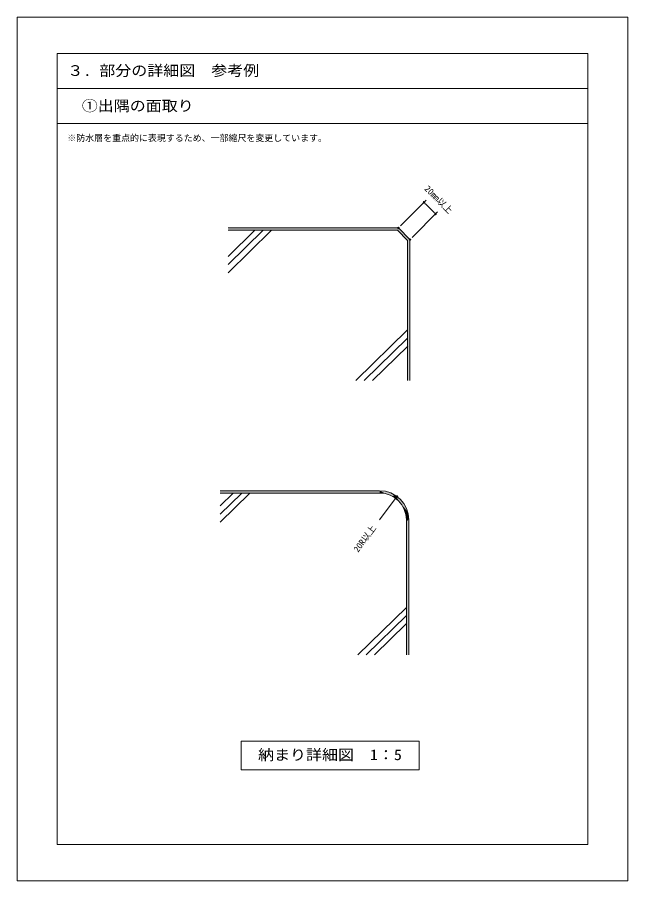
# Model space of a CAD drawing. Units: millimetres, scale not verified. Extents: x -505 to 545, y -737 to 748.
import ezdxf
from ezdxf.enums import TextEntityAlignment as Align

# ---------------------------------------------------------------- set-up
doc = ezdxf.new("R2010")
doc.units = ezdxf.units.MM
doc.header["$LTSCALE"] = 5
doc.header["$PDMODE"] = 32
doc.header["$PDSIZE"] = 2.5
for name, color, linetype, lineweight in [('0-0_0', 6, 'Continuous', 18), ('0-1_WAKU', 6, 'Continuous', 18), ('0-2_KUTAI', 7, 'Continuous', 18)]:
    doc.layers.add(name, color=color, linetype=linetype, lineweight=lineweight)
doc.styles.add('ＭＳ ゴシック', font='')
doc.styles.get('ＭＳ ゴシック').set_extended_font_data('MS Gothic')

# ---------------------------------------------------------------- blocks, each defined once
blk = doc.blocks.new('_DOT')
at = {"layer": '0-0_0', "color": 7}
for p, q in [((-0.833, 0), (-1.667, 0)), ((0.417, 0), (-0.417, 0))]:
    blk.add_line(p, q, dxfattribs=at)
blk.add_circle((0, 0), 0.417, dxfattribs=at)

msp = doc.modelspace()

# ---------------------------------------------------------------- linework, layer by layer
at = {"layer": '0-0_0'}
for p, q in [((-436.285, 685.928), (-436.285, -674.072)), ((476.215, 685.928), (-436.285, 685.928)), ((476.215, 685.928), (476.215, -674.072)), ((476.215, 625.928), (-436.285, 625.928)), ((476.215, 565.928), (-436.285, 565.928)), ((476.215, -674.072), (-436.285, -674.072))]:
    msp.add_line(p, q, dxfattribs=at)
at = {"layer": '0-0_0', "color": 7}
msp.add_lwpolyline([(-505.035, -736.572), (544.965, -736.572), (544.965, 748.428), (-505.035, 748.428)], close=True, dxfattribs=at)
at = {"layer": '0-1_WAKU'}
for p, q in [((-436.285, 685.928), (-436.285, -674.072)), ((476.215, 685.928), (-436.285, 685.928)), ((476.215, 685.928), (476.215, -674.072)), ((476.215, -674.072), (-436.285, -674.072))]:
    msp.add_line(p, q, dxfattribs=at)
at = {"layer": '0-2_KUTAI', "color": 4}
for p, q in [((153.975, 389.629), (198.03, 433.684)), ((198.03, 426.613), (210.959, 413.684)), ((173.975, 369.629), (218.03, 413.684)), ((-142.283, 337.038), (-96.188, 382.093)), ((-142.283, 323.054), (-81.882, 382.093)), ((-142.283, 309.071), (-67.576, 382.093)), ((166.44, 123.665), (166.44, 364.436)), ((77.49, 123.665), (166.44, 210.609)), ((91.797, 123.665), (166.44, 196.625)), ((106.103, 123.665), (166.552, 182.751)), ((-156.05, -69.807), (118.216, -69.807)), ((-156.05, -91.993), (-133.806, -70.251)), ((-156.05, -105.977), (-119.578, -70.327)), ((-156.05, -119.961), (-105.52, -70.569)), ((-100.654, -65.813), (-100.648, -65.807)), ((118.216, -115.807), (146.718, -77.449)), ((164.216, -115.807), (164.216, -348.07)), ((80.895, -348.07), (164.306, -266.54)), ((95.201, -348.07), (164.216, -280.611)), ((109.507, -348.07), (164.076, -294.732)), ((-119.904, -545.602), (186.12, -545.602))]:
    msp.add_line(p, q, dxfattribs=at)
at = {"layer": '0-2_KUTAI', "color": 2}
for p, q in [((-156.05, -65.807), (-100.509, -65.807)), ((-100.442, -65.807), (118.216, -65.807)), ((168.216, -115.807), (168.216, -348.07))]:
    msp.add_line(p, q, dxfattribs=at)
msp.add_lwpolyline([(-142.283, 386.093), (150.44, 386.093), (170.44, 366.093), (170.44, 123.665)], dxfattribs=at)
at = {"layer": '0-2_KUTAI', "color": 4}
msp.add_lwpolyline([(166.44, 364.436), (148.783, 382.093), (-142.283, 382.093)], dxfattribs=at)
msp.add_lwpolyline([(-119.904, -496.376), (186.12, -496.376), (186.12, -545.602), (-119.904, -545.602)], close=True, dxfattribs=at)
at = {"layer": '0-2_KUTAI', "color": 2}
msp.add_arc((118.216, -115.807), 50, 0, 90, dxfattribs=at)
at = {"layer": '0-2_KUTAI', "color": 4}
msp.add_arc((118.216, -115.807), 46, 0, 90, dxfattribs=at)
at = {"layer": '0-2_KUTAI'}
for p in [(214.495, 410.148), (150.44, 386.093), (170.44, 366.093), (148.037, -75.673)]:
    msp.add_point(p, dxfattribs=at)
at = {"layer": '0-2_KUTAI', "color": 4}
msp.add_point((146.718, -77.449), dxfattribs=at)
at = {"layer": '0-2_KUTAI'}
for points in [[(-142.283, 386.093), (-142.283, 382.093), (148.783, 382.093)], [(150.44, 386.093), (-142.283, 386.093), (148.783, 382.093)], [(150.44, 386.093), (148.783, 382.093), (166.44, 364.436)], [(166.44, 364.436), (170.44, 366.093), (150.44, 386.093)], [(166.44, 123.665), (170.44, 123.665), (170.44, 366.093)], [(166.44, 364.436), (166.44, 123.665), (170.44, 366.093)], [(-156.05, -65.807), (-156.05, -69.807), (118.216, -69.807)], [(118.652, -65.837), (-156.05, -65.807), (118.216, -69.807)], [(118.652, -65.837), (118.216, -69.807), (126.687, -70.408)], [(145.029, -73.411), (126.356, -66.49), (118.652, -65.837)], [(118.652, -65.837), (126.687, -70.408), (131.489, -72.303)], [(118.652, -65.837), (131.489, -72.303), (139.828, -74.956)], [(145.029, -73.411), (118.652, -65.837), (139.828, -74.956)], [(145.029, -73.411), (131.71, -67.535), (126.356, -66.49)], [(145.029, -73.411), (135.889, -68.71), (131.71, -67.535)], [(145.029, -73.411), (140.198, -70.669), (135.889, -68.71)], [(145.029, -73.411), (139.828, -74.956), (149.558, -82.538)], [(166.575, -102.139), (148.033, -75.37), (145.029, -73.411)], [(145.029, -73.411), (149.558, -82.538), (154.612, -87.592)], [(166.575, -102.139), (145.029, -73.411), (154.612, -87.592)], [(166.575, -102.139), (151.689, -78.373), (148.033, -75.37)], [(166.575, -102.139), (157.435, -84.641), (151.689, -78.373)], [(166.575, -102.139), (154.612, -87.592), (157.139, -91.382)], [(166.575, -102.139), (158.61, -86.861), (157.435, -84.641)], [(166.575, -102.139), (160.699, -89.342), (158.61, -86.861)], [(166.575, -102.139), (157.139, -91.382), (159.034, -95.426)], [(166.575, -102.139), (159.034, -95.426), (160.551, -97.574)], [(166.575, -102.139), (160.551, -97.574), (163.078, -104.271)], [(166.575, -102.139), (161.613, -91.17), (160.699, -89.342)], [(166.575, -102.139), (162.266, -92.606), (161.613, -91.17)], [(166.575, -102.139), (163.572, -95.349), (162.266, -92.606)], [(166.575, -102.139), (163.078, -104.271), (163.962, -108.693)], [(163.962, -108.693), (164.468, -114.253), (166.575, -102.139)], [(164.468, -119.56), (167.098, -106.187), (166.575, -102.139)], [(164.468, -114.253), (164.468, -119.56), (166.575, -102.139)], [(164.468, -119.56), (168.793, -113.608), (167.098, -106.187)], [(164.468, -119.56), (168.216, -348.07), (168.793, -113.608)], [(164.468, -119.56), (164.216, -348.07), (168.216, -348.07)]]:
    msp.add_solid(points, dxfattribs=at)

# ---------------------------------------------------------------- block references
at = {"layer": '0-2_KUTAI', "xscale": 3, "yscale": 3}
for p, rotation in [((194.495, 430.148), 135), ((214.495, 410.148), 315)]:
    msp.add_blockref('_DOT', p, dxfattribs=dict(at, rotation=rotation))

# ---------------------------------------------------------------- texts
at = {"layer": '0-0_0', "color": 7, "style": 'ＭＳ ゴシック'}
msp.add_text('※防水層を重点的に表現するため、一部縮尺を変更しています。', height=11, dxfattribs=at).set_placement((-418.898, 531.89), align=Align.BOTTOM_LEFT)
at = {"layer": '0-2_KUTAI', "style": 'ＭＳ ゴシック', "width": 1.1}
for s, p in [('３. 部分の詳細図\u3000参考例', (-418.898, 642.126)), ('①出隅の面取り', (-394.094, 581.496)), ('納まり詳細図\u30001：5', (-90.945, -534.646))]:
    msp.add_text(s, height=18.33, dxfattribs=at).set_placement(p, align=Align.BOTTOM_LEFT)
at = {"layer": '0-2_KUTAI', "style": 'ＭＳ ゴシック'}
for s, rotation, p in [('20mm以上', 315, (192.121, 450.201)), ('20R以上', 53.387, (83.808, -174.691))]:
    msp.add_text(s, height=11, rotation=rotation, dxfattribs=at).set_placement(p, align=Align.BOTTOM_LEFT)

doc.saveas('drawing.dxf')
